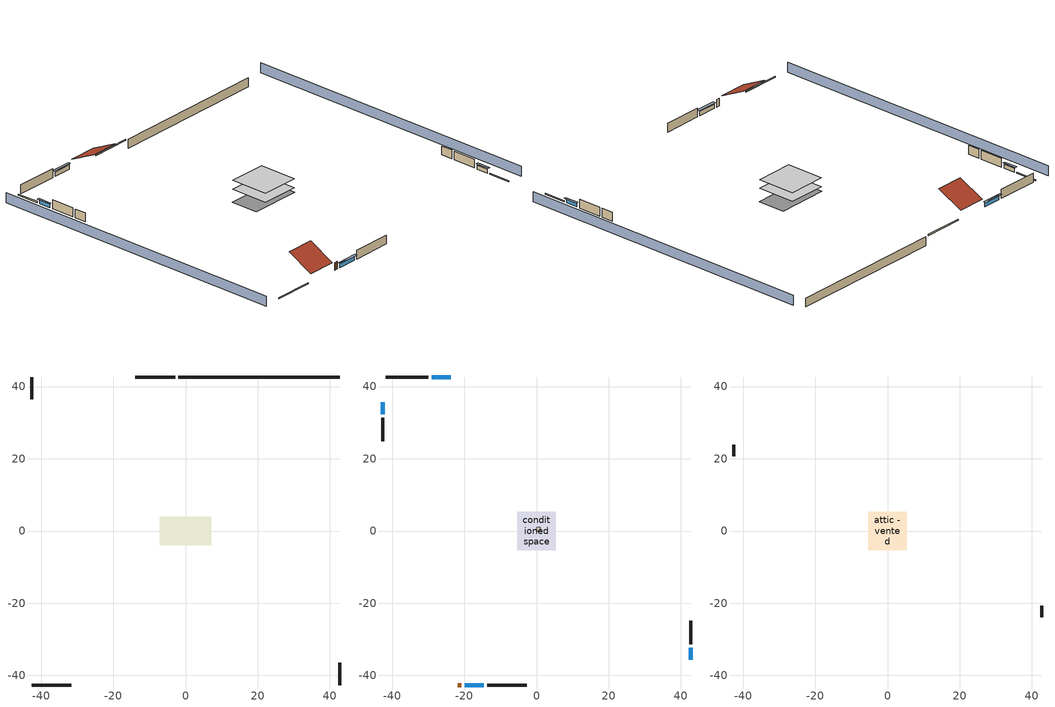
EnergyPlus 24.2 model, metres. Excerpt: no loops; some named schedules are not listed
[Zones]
basement - unconditioned
 floor foundation (Slab1 construction): -7.17,-3.98 -7.17,3.98 7.17,3.98 7.17,-3.98 z-2.13
 wall outside (RimJoist1 construction): -2.87,42.65 -13.9,42.65 z0.3:0.61
 wall outside (RimJoist2 construction): 42.65,-42.65 42.65,-36.52 z0.3:0.61
 wall outside (RimJoist3 construction): -42.65,-42.65 -31.61,-42.65 z0.3:0.61
 wall outside (RimJoist4 construction): -42.65,42.65 -42.65,36.52 z0.3:0.61
 wall foundation (FoundationWall1 construction): 42.65,42.65 -1.94,42.65 z-2.13:0.3
central ac and furnace airloop ret air zone
 floor adiabatic (AdiabaticConst): 0,0 0,1 1,1 1,0 z0
 wall adiabatic (AdiabaticConst): 0,1 0,0 1,0 1,1 0,1 z0:1
 ceiling adiabatic (AdiabaticConst): 1,0 1,1 0,1 0,0 z1
conditioned space
 floor to basement - unconditioned (Floor1 construction): -5.34,-5.34 -5.34,5.34 5.34,5.34 5.34,-5.34 z0.3
 wall outside (AdiabaticWallConstruction 1): -21.77,-42.65 -20.85,-42.65 z0.3:2.34
 wall outside (AdiabaticWallConstruction): -23.75,42.65 -29.04,42.65 / -19.92,-42.65 -14.63,-42.65 z0.3:1.49; 42.65,-35.59 42.65,-32.31 / -42.65,35.59 -42.65,32.31 z0.3:1.37
 wall outside (Wall1 construction): -29.97,42.65 -41.72,42.65 z0.3:2.74
 wall outside (Wall2 construction): 42.65,-31.39 42.65,-24.86 z0.3:2.74
 wall outside (Wall3 construction): -13.7,-42.65 -2.72,-42.65 z0.3:2.74
 wall outside (Wall4 construction): -42.65,31.39 -42.65,24.86 z0.3:2.74
 window (WindowConstruction): -23.75,42.65 -29.04,42.65 z0.3:1.49
 window (WindowConstruction 1): 42.65,-35.59 42.65,-32.32 z0.3:1.37
 window (WindowConstruction 2): -19.92,-42.65 -14.63,-42.65 z0.3:1.49
 window (WindowConstruction 3): -42.65,35.59 -42.65,32.32 z0.3:1.37
 door (Door): -21.77,-42.65 -20.85,-42.65 z0.3:2.34
attic - vented
 floor to conditioned space (Floor2 construction Reversed): -5.34,-5.34 -5.34,5.34 5.34,5.34 5.34,-5.34 z2.74
 wall outside (Wall5 construction): 42.65,-23.93 42.65,-20.68 z0.3:2.74
 wall outside (Wall6 construction): -42.65,23.93 -42.65,20.68 z0.3:2.74
 roof outside (Roof1 construction): -22.82,42.65,2.74 -22.82,35.5,6.31 -14.83,35.5,6.31 -14.83,42.65,2.74
 roof outside (Roof2 construction): -22.7,-42.65,2.74 -22.7,-35.5,6.31 -30.68,-35.5,6.31 -30.68,-42.65,2.74
shading: -47.22,42.65 -47.22,-42.65 / 47.22,-42.65 47.22,42.65 z0:2.74; -29.34,42.65 -23.44,42.65 -23.44,43.25 -29.34,43.25 z1.8; 42.65,-32.01 42.65,-35.89 43.25,-35.89 43.25,-32.01 z1.68; -14.33,-42.65 -20.23,-42.65 -20.23,-43.25 -14.33,-43.25 z1.8; -42.65,32.01 -42.65,35.89 -43.25,35.89 -43.25,32.01 z1.68
[Building]
Building 1: Terrain=Suburbs
[Site:Location]
Portland Intl Arpt_OR: Latitude {deg}=45.59; Longitude {deg}=-122.6; Time Zone {hr}=-8; Elevation {m}=33; Keep Site Location Information=Yes
[Site:GroundTemperature:Shallow]
10.2558, 8.96328, 8.85977, 9.47314, 11.9355, 14.3863, 16.5111, 17.8571, 17.9714, 16.8767, 14.8061, 12.4304
[Site:WaterMainsTemperature]
Calculation Method=Schedule; Temperature Schedule=mains temperature schedule
[Material] Roughness=Rough; Thermal Absorptance=0.9
Name | Thickness {m} | Conductivity {W/m-K} | Density {kg/m3} | Specific Heat {J/kg-K} | Solar Absorptance | Visible Absorptance
asbestos siding | 0.00635 | 0.60585 | 1899.972 | 1004.88 | 0.7 | 0.7
asphalt or fiberglass shingles | 0.00635 | 0.162714 | 1121.4 | 1465.45 | 0.85 | 0.85
ceiling loosefill ins | 0.254 | 0.0480833 | 16.02 | 1046.75 | 0.7 | 0.7
ceiling stud and cavity | 0.1397 | 0.104117 | 65.682 | 1177.47 | 0.7 | 0.7
concrete 4.0 in. | 0.1016 | 1.803125 | 2242.8 | 837.4 | 0.7 | 0.7
concrete 8.0 in. | 0.2032 | 1.803125 | 2242.8 | 837.4 | 0.7 | 0.7
door material | 0.04445 | 0.0612267 | 512.64 | 1214.23 | 0.7 | 0.7
floor covering | 0.0127 | 0.0433444 | 54.468 | 1339.84 | 0.6 | 0.6
floor stud and cavity | 0.1397 | 0.923637 | 92.3553 | 1139.71 | 0.7 | 0.7
furniture material basement - unconditioned 1; furniture material conditioned space 1 | 0.1524 | 0.115458 | 640.8 | 1214.23 | 0.6 | 0.6
gypsum board | 0.0127 | 0.160291 | 801 | 837.4 | 0.6 | 0.6
osb sheathing 0.5 in. | 0.0127 | 0.115458 | 512.64 | 1214.23 | 0.6 | 0.6
osb sheathing 0.5 in. 1 | 0.0127 | 0.115458 | 512.64 | 1214.23 | 0.7 | 0.7
osb sheathing 0.75 in. | 0.01905 | 0.115458 | 512.64 | 1214.23 | 0.7 | 0.7
rim joist stud and cavity | 0.0508 | 0.13335 | 50.32683 | 1063.81 | 0.6 | 0.6
roof rigid ins | 0.00281632 | 0.029427 | 32.04 | 1214.23 | 0.7 | 0.7
wall rigid ins | 0.512978 | 0.029427 | 32.04 | 1214.23 | 0.7 | 0.7
wall stud and cavity | 0.1397 | 0.398917 | 139.0536 | 1170.24 | 0.7 | 0.7
wall stud and cavity 1 | 0.1397 | 0.325315 | 139.0536 | 1170.24 | 0.6 | 0.6
wall stud and cavity 2 | 0.0889 | 0.380278 | 52.3479 | 1209.89 | 0.7 | 0.7
wall stud and cavity 3 | 0.0889 | 0.391764 | 83.0341 | 1211.67 | 0.7 | 0.7
wood siding; wood siding 1 | 0.0254 | 0.102417 | 544.68 | 1172.36 | 0.7 | 0.7
[Material:NoMass]
Adiabatic: Roughness=Rough; Thermal Resistance {m2-K/W}=176.1; Thermal Absorptance=0.9; Solar Absorptance=0.7; Visible Absorptance=0.7
[WindowMaterial:SimpleGlazingSystem]
WindowMaterial: U-Factor {W/m2-K}=2.15764; Solar Heat Gain Coefficient=0.44
[Construction]
AdiabaticConst: Adiabatic
AdiabaticWallConstruction: wood siding, wall rigid ins, wall stud and cavity 2, gypsum board
AdiabaticWallConstruction 1: wood siding 1, wall rigid ins, wall stud and cavity 2, gypsum board
Door: door material
Floor1 construction: floor stud and cavity, osb sheathing 0.75 in., floor covering
Floor2 construction Reversed: gypsum board, ceiling stud and cavity, ceiling loosefill ins
FoundationWall1 construction: concrete 8.0 in.
furniture construction basement - unconditioned 1: furniture material basement - unconditioned 1
furniture construction conditioned space 1: furniture material conditioned space 1
PartitionWallConstruction: gypsum board, wall stud and cavity 3, gypsum board
RimJoist1 construction; RimJoist2 construction; RimJoist3 construction; RimJoist4 construction: asbestos siding, rim joist stud and cavity
Roof1 construction; Roof2 construction: asphalt or fiberglass shingles, roof rigid ins, osb sheathing 0.5 in.
Slab1 construction: concrete 4.0 in.
Wall1 construction; Wall2 construction; Wall3 construction; Wall4 construction: asbestos siding, osb sheathing 0.5 in. 1, wall stud and cavity, gypsum board
Wall5 construction; Wall6 construction: asbestos siding, osb sheathing 0.5 in. 1, wall stud and cavity 1
WindowConstruction; WindowConstruction 1; WindowConstruction 2; WindowConstruction 3: WindowMaterial
[Zone] Multiplier=1
Name | Volume {m3} | Part of Total Floor Area
attic - vented | 90.8252 | Yes
basement - unconditioned; conditioned space | 278.185 | Yes
central ac and furnace airloop ret air zone | 1 | No
[Space]
Name | Zone | Volume {m3} | Space Type
attic - vented 1 | attic - vented | 90.8252
basement - unconditioned 1 | basement - unconditioned | 278.185
central ac and furnace airloop ret air space | central ac and furnace airloop ret air zone |  | Plenum Space Type
conditioned space 1 | conditioned space | 278.185
[ZoneInfiltration:EffectiveLeakageArea]
infil attic - vented 1: Zone or Space=attic - vented 1; Schedule=Always On Discrete; Effective Air Leakage Area {cm2}=3802.45; Stack Coefficient=0.000166082; Wind Coefficient=3.54531e-05
[ZoneMixing] Schedule=Always On Continuous; Design Flow Rate Calculation Method=Flow/Zone; Design Flow Rate {m3/s}=0
Name | Zone or Space | Source Zone or Space
whole house fan mix | attic - vented | conditioned space
central ac and furnace airloop_0 ZoneMixCondToDZ mix | basement - unconditioned | conditioned space
central ac and furnace airloop_0 ZoneMixDZToCond mix | conditioned space | basement - unconditioned
[SurfaceProperty:ExposedFoundationPerimeter]
Slab1: Exposed Perimeter Calculation Method=TotalExposedPerimeter; Total Exposed Perimeter {m}=44.58462
[InternalMass]
Name | Construction | Zone or ZoneList | Space or SpaceList | Surface Area {m2}
furniture mass basement - unconditioned 1 | furniture construction basement - unconditioned 1 | basement - unconditioned | basement - unconditioned 1 | 45.62618
furniture mass conditioned space 1 | furniture construction conditioned space 1 | conditioned space | conditioned space 1 | 45.63397
partition wall mass | PartitionWallConstruction | conditioned space | conditioned space 1 | 114.085
[ElectricEquipment] Design Level Calculation Method=EquipmentLevel
Name | Zone or ZoneList or Space or SpaceList | Schedule | Design Level {W} | Fraction Latent | Fraction Radiant | Fraction Lost
freezer | basement - unconditioned 1 | freezer schedule | 194.914 | 0 | 0.6 | 0
fridge 1 | basement - unconditioned 1 | fridge schedule 1 | 80.4475 | 0 | 0.6 | 0
ceiling fan | conditioned space 1 | ceiling_fan | 18.3294 | 0 | 0.558 | 0
clothes dryer | conditioned space 1 | clothes_dryer | 7849.83 | 0.015 | 0.081 | 0.85
clothes washer | conditioned space 1 | clothes_washer | 899.83 | 0.03 | 0.162 | 0.7
cooking range | conditioned space 1 | cooking_range | 101.889 | 0.16 | 0.384 | 0.2
dishwasher | conditioned space 1 | dishwasher | 846.803 | 0.3 | 0.18 | 0.4
fridge | conditioned space 1 | fridge schedule | 57.5342 | 0 | 0.6 | 0
mech vent bath fan 0 | conditioned space 1 | mech vent bath fan 0 schedule | 15 | 0 | 0 | 1
mech vent house fan | conditioned space 1 | mech vent house fan schedule | 0 | 0 | 0 | 1
mech vent house fan cfis | conditioned space 1 | mech vent house fan cfis schedule | 0 | 0 | 0 | 0
mech vent range fan 0 | conditioned space 1 | mech vent range fan 0 schedule | 30 | 0 | 0 | 1
misc plug loads | conditioned space 1 | plug_loads_other | 582.203 | 0.021 | 0.558 | 0.049
misc tv | conditioned space 1 | plug_loads_tv | 723.875 | 0 | 0.6 | 0
whole house fan | conditioned space 1 | Always On Discrete | 0 | 0 | 0 | 1
[OtherEquipment] Design Level Calculation Method=EquipmentLevel
Name | Fuel Type | Zone or ZoneList or Space or SpaceList | Schedule | Design Level {W} | Fraction Latent | Fraction Radiant | Fraction Lost
central ac and furnace airloop_0 RetCondToDZ; central ac and furnace airloop_0 SupCondToDZ; central ac and furnace airloop_0 SupSensLkToDZ | None | basement - unconditioned 1 | Always On Discrete | 0 | 0 | 0 | 0
central ac and furnace airloop_0 SupLatLkToDZ | None | basement - unconditioned 1 | Always On Discrete | 0 | 1 | 0 | 0
central ac and furnace airloop_0 RetCondToRP; central ac and furnace airloop_0 RetSensLkToRP | None | central ac and furnace airloop ret air space | Always On Discrete | 0 | 0 | 0 | 0
central ac and furnace airloop_0 RetLatLkToRP | None | central ac and furnace airloop ret air space | Always On Discrete | 0 | 1 | 0 | 0
central ac and furnace airloop_0 SupCondToLv; central ac and furnace airloop_0 SupSensLkToCond; mech vent house fan sensible load; water heater sens | None | conditioned space 1 | Always On Discrete | 0 | 0 | 0 | 0
central ac and furnace airloop_0 SupLatLkToCond; mech vent house fan latent load; water heater lat | None | conditioned space 1 | Always On Discrete | 0 | 1 | 0 | 0
clothes dryer 1 | Electricity | conditioned space 1 | clothes_dryer | 0 | 0.015 | 0.081 | 0.85
cooking range 1 | NaturalGas | conditioned space 1 | cooking_range | 2986.07 | 0.16 | 0.384 | 0.2
general water use latent | None | conditioned space 1 | general water use schedule | 44.1266 | 1 | 0 | 0
general water use sensible | None | conditioned space 1 | general water use schedule | -43.4886 | 0 | 0.6 | 0
water heater energy adjustment1 | Electricity | conditioned space 1 | Always On Discrete | 0.01 | 0 | 0 | 1
[ZoneInfiltration:DesignFlowRate] Schedule=Always On Discrete
Name | Zone or ZoneList or Space or SpaceList | Design Flow Rate Calculation Method | Design Flow Rate {m3/s} | Air Changes per Hour {1/hr} | Constant Term Coefficient | Temperature Term Coefficient | Velocity Term Coefficient | Velocity Squared Term Coefficient
basement_unconditioned 1 duct leakage imbalance infil flow | basement - unconditioned 1 | Flow/Zone | 0
infil basement - unconditioned 1 | basement - unconditioned 1 | AirChanges/Hour |  | 0.1 | 1 | 0 | 0 | 0
infil flow; natural vent flow; whole house fan flow | conditioned space 1 | Flow/Zone | 0
[SpaceList]
Plenum Space Type: central ac and furnace airloop ret air space
[SurfaceProperty:IncidentSolarMultiplier] Incident Solar Multiplier=1; Incident Solar Multiplier Schedule=trans schedule winter=0.85 summer=0.7
Window1; Window2; Window3; Window4
[Lights]
interior lighting: Zone or ZoneList or Space or SpaceList=conditioned space 1; Schedule=lighting_interior; Design Level Calculation Method=LightingLevel; Lighting Level {W}=234.181; Return Air Fraction=0; Fraction Radiant=0.6; Fraction Visible=0.2; Fraction Replaceable=1
[People]
occupants: Zone or ZoneList or Space or SpaceList=conditioned space 1; Number of People Schedule=occupants; Number of People Calculation Method=People; Number of People=2; Fraction Radiant=0.314171; Sensible Heat Fraction=0.56303; Activity Level Schedule=occupants activity schedule; Carbon Dioxide Generation Rate {m3/s-W}=0; Enable ASHRAE 55 Comfort Warnings=No; Mean Radiant Temperature Calculation Type=EnclosureAveraged
[AvailabilityManager:Scheduled]
central ac and furnace airloop Availability Manager: Schedule=Always On Discrete
[AirLoopHVAC:ReturnPlenum]
Air Loop HVAC Return Plenum 1: Zone=central ac and furnace airloop ret air zone
[WaterUse:Equipment]
dishwasher: Peak Flow Rate {m3/s}=7.55012e-06; Flow Rate Fraction Schedule=hot_water_dishwasher
[Foundation:Kiva]
Foundation Kiva 1: Initial Indoor Air Temperature {C}=9.52053; Wall Height Above Grade {m}=0.3048; Wall Depth Below Slab {m}=0.2032
[Foundation:Kiva:Settings]
Soil Conductivity {W/m-K}=1.3848; Soil Density {kg/m3}=1842.3; Soil Specific Heat {J/kg-K}=418.7; Ground Solar Absorptivity=0.9; Ground Thermal Absorptivity=0.9; Ground Surface Roughness {m}=0.03; Far-Field Width {m}=40; Deep-Ground Boundary Condition=ZeroFlux; Deep-Ground Depth {m}=40; Minimum Cell Dimension {m}=0.2; Maximum Cell Growth Coefficient=3; Simulation Timestep=Timestep
[Exterior:Lights]
exterior lighting: Schedule=exterior lighting schedule; Design Level {W}=9.28603
[EnergyManagementSystem:GlobalVariable]
central_ac_and_furnace_airloop_0_DuctImbalLkExhFanEquivCond
central_ac_and_furnace_airloop_0_DuctImbalLkExhFanEquivDZ
central_ac_and_furnace_airloop_0_DuctImbalLkSupFanEquivCond
central_ac_and_furnace_airloop_0_DuctImbalLkSupFanEquivDZ
central_ac_and_furnace_airloop_0_DZ_T
central_ac_and_furnace_airloop_0_DZ_W
central_ac_and_furnace_airloop_0_RetCondToDZ
central_ac_and_furnace_airloop_0_RetCondToRP
central_ac_and_furnace_airloop_0_RetLatLkToRP
central_ac_and_furnace_airloop_0_RetSensLkToRP
central_ac_and_furnace_airloop_0_SupCondToDZ
central_ac_and_furnace_airloop_0_SupCondToLv
central_ac_and_furnace_airloop_0_SupLatLkToCond
central_ac_and_furnace_airloop_0_SupLatLkToDZ
central_ac_and_furnace_airloop_0_SupSensLkToCond
central_ac_and_furnace_airloop_0_SupSensLkToDZ
central_ac_and_furnace_airloop_0_ZoneMixCondToDZ
central_ac_and_furnace_airloop_0_ZoneMixDZToCond
central_ac_and_furnace_airloop_AH_MFR
central_ac_and_furnace_airloop_AH_Tout
central_ac_and_furnace_airloop_AH_VFR
central_ac_and_furnace_airloop_AH_Wout
central_ac_and_furnace_airloop_Fan_RTF
central_ac_and_furnace_airloop_RA_T
central_ac_and_furnace_airloop_Ra_W
infil_program_Qfan
infil_program_Qinf
natural_vent_program_Qnv
natural_vent_program_Qwhf
[EnergyManagementSystem:Sensor]
Name | Output:Variable or Output:Meter Index Key | Output:Variable or Output:Meter
airflow_gain | infil flow | Infiltration Sensible Heat Gain Energy
airflow_gain_1 | natural vent flow | Infiltration Sensible Heat Gain Energy
airflow_gain_2 | whole house fan flow | Infiltration Sensible Heat Gain Energy
airflow_loss | infil flow | Infiltration Sensible Heat Loss Energy
airflow_loss_1 | natural vent flow | Infiltration Sensible Heat Loss Energy
airflow_loss_2 | whole house fan flow | Infiltration Sensible Heat Loss Energy
central_ac_and_furnace_airloop_0_DZ_T_s | basement - unconditioned | Zone Air Temperature
central_ac_and_furnace_airloop_0_DZ_W_s | basement - unconditioned | Zone Mean Air Humidity Ratio
central_ac_and_furnace_airloop_AH_MFR_s | Node 6 | System Node Mass Flow Rate
central_ac_and_furnace_airloop_AH_Tout_s | Node 6 | System Node Temperature
central_ac_and_furnace_airloop_AH_VFR_s | Node 6 | System Node Current Density Volume Flow Rate
central_ac_and_furnace_airloop_AH_Wout_s | Node 6 | System Node Humidity Ratio
central_ac_and_furnace_airloop_RA_T_s | Node 9 | System Node Temperature
central_ac_and_furnace_airloop_Ra_W_s | Node 9 | System Node Humidity Ratio
clg_load_cond |  | Cooling:EnergyTransfer:Zone:CONDITIONED SPACE
clg_load_duct |  | Cooling:EnergyTransfer:Zone:CENTRAL AC AND FURNACE AIRLOOP RET AIR ZONE
clg_sp_s; clg_sp_s_1 | cooling setpoint | Schedule Value
clothes_dryer_exhaust_0_sch_s | clothes_dryer | Schedule Value
cool_season | cooling season schedule | Schedule Value
ducts_conv | central ac and furnace airloop_0 RetCondToRP | Other Equipment Convective Heating Energy
ducts_conv_1 | central ac and furnace airloop_0 RetLatLkToRP | Other Equipment Convective Heating Energy
ducts_conv_2 | central ac and furnace airloop_0 RetSensLkToRP | Other Equipment Convective Heating Energy
ducts_conv_3 | central ac and furnace airloop_0 SupCondToLv | Other Equipment Convective Heating Energy
ducts_conv_4 | central ac and furnace airloop_0 SupLatLkToCond | Other Equipment Convective Heating Energy
ducts_conv_5 | central ac and furnace airloop_0 SupSensLkToCond | Other Equipment Convective Heating Energy
ducts_rad | central ac and furnace airloop_0 RetCondToRP | Other Equipment Radiant Heating Energy
ducts_rad_1 | central ac and furnace airloop_0 RetLatLkToRP | Other Equipment Radiant Heating Energy
ducts_rad_2 | central ac and furnace airloop_0 RetSensLkToRP | Other Equipment Radiant Heating Energy
ducts_rad_3 | central ac and furnace airloop_0 SupCondToLv | Other Equipment Radiant Heating Energy
ducts_rad_4 | central ac and furnace airloop_0 SupLatLkToCond | Other Equipment Radiant Heating Energy
ducts_rad_5 | central ac and furnace airloop_0 SupSensLkToCond | Other Equipment Radiant Heating Energy
fridge_tin_s_1 | basement - unconditioned | Zone Mean Air Temperature
htg_load_cond |  | Heating:EnergyTransfer:Zone:CONDITIONED SPACE
htg_load_duct |  | Heating:EnergyTransfer:Zone:CENTRAL AC AND FURNACE AIRLOOP RET AIR ZONE
htg_sp_s; htg_sp_s_1 | heating setpoint | Schedule Value
ig_ee_conv | ceiling fan | Electric Equipment Convective Heating Energy
ig_ee_conv_1 | clothes dryer | Electric Equipment Convective Heating Energy
ig_ee_conv_3 | cooking range | Electric Equipment Convective Heating Energy
ig_ee_conv_4 | dishwasher | Electric Equipment Convective Heating Energy
ig_ee_conv_5 | fridge | Electric Equipment Convective Heating Energy
ig_ee_conv_6 | misc plug loads | Electric Equipment Convective Heating Energy
ig_ee_conv_7 | misc tv | Electric Equipment Convective Heating Energy
ig_ee_conv_8 | whole house fan | Electric Equipment Convective Heating Energy
ig_ee_rad | ceiling fan | Electric Equipment Radiant Heating Energy
ig_ee_rad_1 | clothes dryer | Electric Equipment Radiant Heating Energy
ig_ee_rad_3 | cooking range | Electric Equipment Radiant Heating Energy
ig_ee_rad_4 | dishwasher | Electric Equipment Radiant Heating Energy
ig_ee_rad_5 | fridge | Electric Equipment Radiant Heating Energy
ig_ee_rad_6 | misc plug loads | Electric Equipment Radiant Heating Energy
ig_ee_rad_7 | misc tv | Electric Equipment Radiant Heating Energy
ig_ee_rad_8 | whole house fan | Electric Equipment Radiant Heating Energy
ig_lgt_conv | interior lighting | Lights Convective Heating Energy
ig_lgt_rad | interior lighting | Lights Radiant Heating Energy
ig_lgt_vis | interior lighting | Lights Visible Radiation Heating Energy
ig_oe_conv | clothes dryer 1 | Other Equipment Convective Heating Energy
ig_oe_conv_1 | cooking range 1 | Other Equipment Convective Heating Energy
ig_oe_conv_2 | general water use latent | Other Equipment Convective Heating Energy
ig_oe_conv_3 | general water use sensible | Other Equipment Convective Heating Energy
ig_oe_conv_4 | water heater energy adjustment1 | Other Equipment Convective Heating Energy
ig_oe_conv_5 | water heater lat | Other Equipment Convective Heating Energy
ig_oe_conv_6 | water heater sens | Other Equipment Convective Heating Energy
ig_oe_rad | clothes dryer 1 | Other Equipment Radiant Heating Energy
ig_oe_rad_1 | cooking range 1 | Other Equipment Radiant Heating Energy
ig_oe_rad_2 | general water use latent | Other Equipment Radiant Heating Energy
ig_oe_rad_3 | general water use sensible | Other Equipment Radiant Heating Energy
ig_oe_rad_4 | water heater energy adjustment1 | Other Equipment Radiant Heating Energy
ig_oe_rad_5 | water heater lat | Other Equipment Radiant Heating Energy
ig_oe_rad_6 | water heater sens | Other Equipment Radiant Heating Energy
ig_ppl_conv | occupants | People Convective Heating Energy
ig_ppl_rad | occupants | People Radiant Heating Energy
im_conv | furniture mass conditioned space 1 | Surface Inside Face Convection Heat Gain Energy
im_conv_1 | partition wall mass | Surface Inside Face Convection Heat Gain Energy
im_ig | furniture mass conditioned space 1 | Surface Inside Face Internal Gains Radiation Heat Gain Energy
im_ig_1 | partition wall mass | Surface Inside Face Internal Gains Radiation Heat Gain Energy
im_lgt | furniture mass conditioned space 1 | Surface Inside Face Lights Radiation Heat Gain Energy
im_lgt_1 | partition wall mass | Surface Inside Face Lights Radiation Heat Gain Energy
im_sol | furniture mass conditioned space 1 | Surface Inside Face Solar Radiation Heat Gain Energy
im_sol_1 | partition wall mass | Surface Inside Face Solar Radiation Heat Gain Energy
im_surf | furniture mass conditioned space 1 | Surface Inside Face Net Surface Thermal Radiation Heat Gain Energy
im_surf_1 | partition wall mass | Surface Inside Face Net Surface Thermal Radiation Heat Gain Energy
mech_vent_bath_fan_0_sch_s | mech vent bath fan 0 schedule | Schedule Value
mech_vent_range_fan_0_sch_s | mech vent range fan 0 schedule | Schedule Value
mv_conv | mech vent bath fan 0 | Electric Equipment Convective Heating Energy
mv_conv_1 | mech vent house fan | Electric Equipment Convective Heating Energy
mv_conv_2 | mech vent house fan cfis | Electric Equipment Convective Heating Energy
mv_conv_3 | mech vent range fan 0 | Electric Equipment Convective Heating Energy
mv_conv_4 | mech vent house fan latent load | Other Equipment Convective Heating Energy
mv_conv_5 | mech vent house fan sensible load | Other Equipment Convective Heating Energy
mv_rad | mech vent bath fan 0 | Electric Equipment Radiant Heating Energy
mv_rad_1 | mech vent house fan | Electric Equipment Radiant Heating Energy
mv_rad_2 | mech vent house fan cfis | Electric Equipment Radiant Heating Energy
mv_rad_3 | mech vent range fan 0 | Electric Equipment Radiant Heating Energy
mv_rad_4 | mech vent house fan latent load | Other Equipment Radiant Heating Energy
mv_rad_5 | mech vent house fan sensible load | Other Equipment Radiant Heating Energy
natural_vent_s | natural vent schedule | Schedule Value
out_pb_s |  | Site Outdoor Air Barometric Pressure
out_wt_s |  | Site Outdoor Air Humidity Ratio
site_vw_s |  | Site Wind Speed
ss_back_out | Window1 | Surface Window Shortwave from Zone Back Out Window Heat Transfer Rate
ss_back_out_1 | Window2 | Surface Window Shortwave from Zone Back Out Window Heat Transfer Rate
ss_back_out_2 | Window3 | Surface Window Shortwave from Zone Back Out Window Heat Transfer Rate
ss_back_out_3 | Window4 | Surface Window Shortwave from Zone Back Out Window Heat Transfer Rate
ss_conv | Door1 | Surface Inside Face Convection Heat Gain Energy
ss_conv_1 | Window1 | Surface Inside Face Convection Heat Gain Energy
ss_conv_2 | Window2 | Surface Inside Face Convection Heat Gain Energy
ss_conv_3 | Window3 | Surface Inside Face Convection Heat Gain Energy
ss_conv_4 | Window4 | Surface Inside Face Convection Heat Gain Energy
ss_ig | Door1 | Surface Inside Face Internal Gains Radiation Heat Gain Energy
ss_ig_1 | Window1 | Surface Inside Face Internal Gains Radiation Heat Gain Energy
ss_ig_2 | Window2 | Surface Inside Face Internal Gains Radiation Heat Gain Energy
ss_ig_3 | Window3 | Surface Inside Face Internal Gains Radiation Heat Gain Energy
ss_ig_4 | Window4 | Surface Inside Face Internal Gains Radiation Heat Gain Energy
ss_lgt | Door1 | Surface Inside Face Lights Radiation Heat Gain Energy
ss_sol | Door1 | Surface Inside Face Solar Radiation Heat Gain Energy
ss_surf | Door1 | Surface Inside Face Net Surface Thermal Radiation Heat Gain Energy
